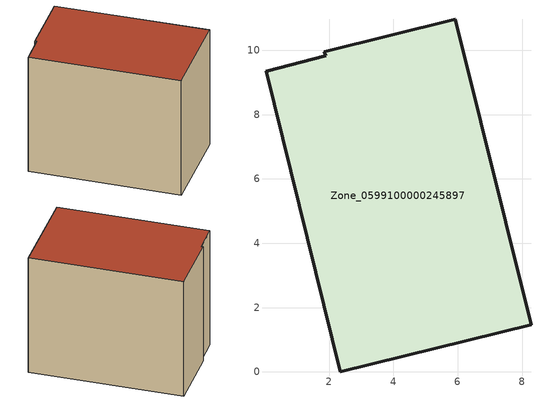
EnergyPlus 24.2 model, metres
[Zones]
Zone_0599100000245897
 floor ground (C_G): 0.04,9.36 1.9,9.84 1.84,9.96 5.93,10.97 8.28,1.46 2.35,0 z0
 wall outside (C_F): 8.28,1.46 5.93,10.97 1.84,9.96 1.9,9.84 0.04,9.36 2.35,0 8.28,1.46 z0:8.12
 roof outside (C_R): 1.9,9.84 0.04,9.36 2.35,0 8.28,1.46 5.93,10.97 1.84,9.96 z8.12
[BUILDING]
Pand.0599100000245897: North Axis=0; Terrain=City; Loads Convergence Tolerance Value=0.04; Temperature Convergence Tolerance Value=0.4; Solar Distribution=FullExterior; Maximum Number of Warmup Days=25; Minimum Number of Warmup Days=1
[Site:Location]
Rotterdam.The.Hague.AP_ZH_NLD Design_Conditions: Latitude=51.96; Longitude=4.45; Time Zone=1; Elevation=-4.5
[SITE:GROUNDTEMPERATURE:BUILDINGSURFACE]
18, 18, 18, 18, 18, 18, 18, 18, 18, 18, 18, 18
[MATERIAL] Thermal Absorptance=0.9; Solar Absorptance=0.7; Visible Absorptance=0.7
Name | Roughness | Thickness | Conductivity | Density | Specific Heat
G.TI.1965-1974 | MediumSmooth | 0.15 | 0.882353 | 540 | 1210
F.TI.1965-1974 | Rough | 0.3 | 0.697674 | 1920 | 840
R.TI.1965-1974 | MediumRough | 0.2 | 0.232558 | 1500 | 1000
[CONSTRUCTION]
C_G: G.TI.1965-1974
C_F: F.TI.1965-1974
C_R: R.TI.1965-1974
[ZONE]
Zone_0599100000245897: Type=1; Multiplier=1; Ceiling Height=Autocalculate; Volume=Autocalculate; Floor Area=autocalculate; Part of Total Floor Area=Yes
[ZONEINFILTRATION:DESIGNFLOWRATE]
Infil_Zone_0599100000245897: Zone or ZoneList or Space or SpaceList=Zone_0599100000245897; Schedule=AlwaysOn; Design Flow Rate Calculation Method=Flow/Area; Flow Rate per Floor Area=0.003; Constant Term Coefficient=1; Temperature Term Coefficient=0; Velocity Term Coefficient=0; Velocity Squared Term Coefficient=0
[HVACTEMPLATE:ZONE:IDEALLOADSAIRSYSTEM]
Zone_0599100000245897: Maximum Heating Supply Air Temperature=50; Minimum Cooling Supply Air Temperature=13; Maximum Heating Supply Air Humidity Ratio=0.0156; Minimum Cooling Supply Air Humidity Ratio=0.0077; Heating Limit=NoLimit; Cooling Limit=NoLimit; Dehumidification Control Type=ConstantSensibleHeatRatio; Cooling Sensible Heat Ratio=0.7; Dehumidification Setpoint=60; Humidification Control Type=None; Humidification Setpoint=30; Outdoor Air Method=None; Outdoor Air Flow Rate per Person=0.00944; Outdoor Air Flow Rate per Zone Floor Area=0; Outdoor Air Flow Rate per Zone=0; Demand Controlled Ventilation Type=None; Outdoor Air Economizer Type=NoEconomizer; Heat Recovery Type=None; Sensible Heat Recovery Effectiveness=0.7; Latent Heat Recovery Effectiveness=0.65
[ZONECONTROL:THERMOSTAT]
ThermostatControl_Zone_0599100000245897: Zone or ZoneList=Zone_0599100000245897; Control Type Schedule=DualSetpointControlType; Control 1=Thermostat_Zone_0599100000245897; Temperature Difference Between Cutout And Setpoint=0
[THERMOSTATSETPOINT:DUALSETPOINT]
Thermostat_Zone_0599100000245897: Heating Setpoint Temperature Schedule=HeatingSetpoint_Zone_0599100000245897; Cooling Setpoint Temperature Schedule=CoolingSetpoint_Zone_0599100000245897
[SCHEDULE:COMPACT]
HeatingSetpoint_Zone_0599100000245897: Through: 12/31, For: AllDays, Until: 24:00, 21
CoolingSetpoint_Zone_0599100000245897: Through: 12/31, For: AllDays, Until: 24:00, 24
DualSetpointControlType: Through: 12/31, For: AllDays, Until: 24:00, 4
AlwaysOn: Through: 12/31, For: AllDays, Until: 24:00, 1
